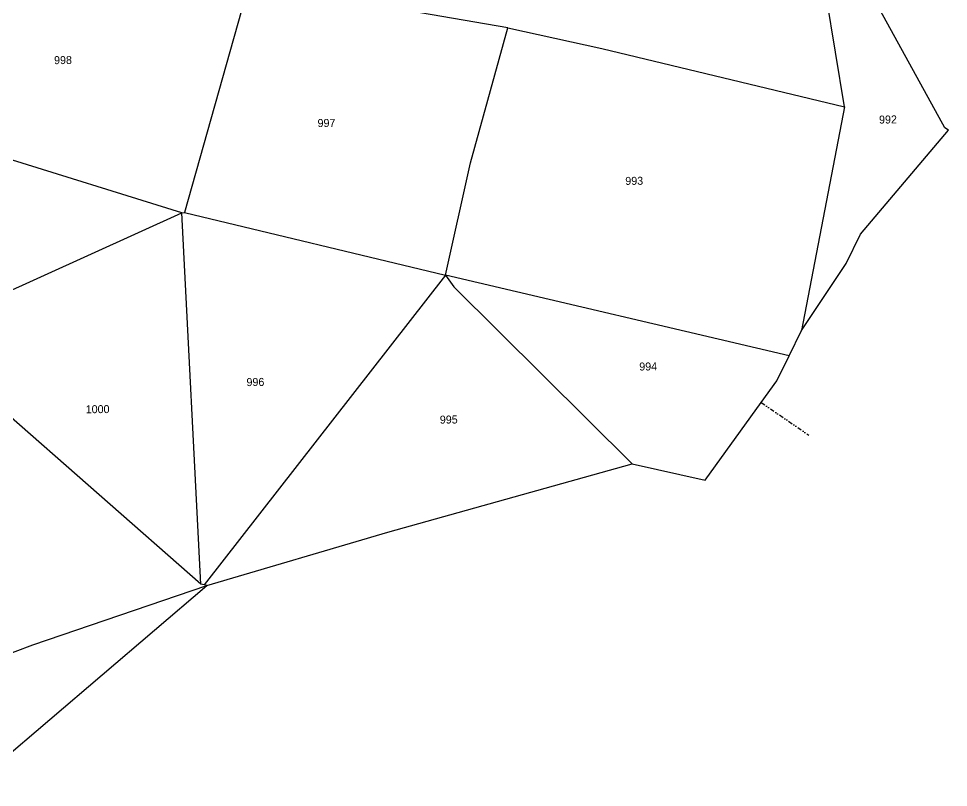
# Model space of a CAD drawing. Header units: metres. Extents: x 258455 to 262651, y 2177301 to 2183135.
# Drawn here: x 261581 to 262651, y 2177834 to 2178719 of the extents above; entities that cross this region are included whole.
import ezdxf

# ---------------------------------------------------------------- set-up
doc = ezdxf.new("R2010")
doc.units = ezdxf.units.M
doc.linetypes.add('DIVIDE', pattern=[1.25, 0.5, -0.25, 0, -0.25, 0, -0.25])
for name, color, linetype in [('POLY_PARCEL', 6, 'Continuous'), ('TEXT_PARCEL', 7, 'Continuous'), ('V_BOUND_LINE', 7, 'Continuous'), ('V_DIVIDE_LINE', 7, 'DIVIDE')]:
    doc.layers.add(name, color=color, linetype=linetype)
doc.styles.add('TEXT_MAP', font='', dxfattribs={"height": 1.8})
doc.styles.get('TEXT_MAP').set_extended_font_data('Kruti Dev 050')

msp = doc.modelspace()

# ---------------------------------------------------------------- linework, layer by layer
at = {"layer": 'POLY_PARCEL'}
for p, q in [((262531.3, 2178617.1), (262487.2, 2178883.9)), ((261846, 2178759.5), (261771.8, 2178495.5)), ((262143.7, 2178707.9), (261846, 2178759.5)), ((262100.9, 2178552.6), (262143.7, 2178707.9)), ((262143.7, 2178707.9), (262251.7, 2178684.4)), ((262251.7, 2178684.4), (262531.3, 2178617.1)), ((261768.7, 2178495), (261350.9, 2178625.2)), ((262531.3, 2178617.1), (262481.5, 2178359.6)), ((262071.8, 2178423.5), (262100.9, 2178552.6)), ((261465.6, 2178358), (261768.7, 2178495)), ((261768.7, 2178495), (261771.8, 2178495.5)), ((261790.4, 2178067.6), (261768.7, 2178495)), ((261771.8, 2178495.5), (262071.8, 2178423.5)), ((262071.8, 2178423.5), (261794.4, 2178066.9)), ((262467.4, 2178330.7), (262071.8, 2178423.5)), ((262071.8, 2178423.5), (262081.4, 2178410)), ((262081.4, 2178410), (262286.6, 2178206.4)), ((261790.4, 2178067.6), (261536.7, 2178290.5)), ((261597.2, 2177998), (261797.4, 2178066.4)), ((261794.4, 2178066.9), (261790.4, 2178067.6)), ((261797.4, 2178066.4), (261794.4, 2178066.9)), ((261547.5, 2177979.2), (261597.2, 2177998))]:
    msp.add_line(p, q, dxfattribs=at)
at = {"layer": 'V_BOUND_LINE'}
for p, q in [((262646.6, 2178592.8), (262487.2, 2178883.9)), ((262549.5, 2178470.5), (262650.7, 2178590.1)), ((262650.7, 2178590.1), (262646.6, 2178592.8)), ((262533, 2178436.7), (262549.5, 2178470.5)), ((262481.5, 2178359.6), (262533, 2178436.7)), ((262467.4, 2178330.7), (262481.5, 2178359.6)), ((262453.4, 2178301.9), (262467.4, 2178330.7)), ((262435.3, 2178276.8), (262453.4, 2178301.9)), ((262370.7, 2178187.5), (262435.3, 2178276.8)), ((262005.6, 2178127.7), (262286.6, 2178206.4)), ((262286.6, 2178206.4), (262370.7, 2178187.5)), ((261797.4, 2178066.4), (262005.6, 2178127.7)), ((261524.9, 2177833.9), (261797.4, 2178066.4))]:
    msp.add_line(p, q, dxfattribs=at)
at = {"layer": 'V_DIVIDE_LINE', "ltscale": 10}
msp.add_line((262435.3, 2178276.8), (262490, 2178239.4), dxfattribs=at)

# ---------------------------------------------------------------- texts
at = {"layer": 'TEXT_PARCEL', "style": 'TEXT_MAP'}
for s, p in [('998', (261621.6, 2178666.2)), ('997', (261924.8, 2178593.8)), ('992', (262570.9, 2178597.8)), ('993', (262278.9, 2178527.2)), ('994', (262295, 2178313.6)), ('996', (261843, 2178295.7)), ('1000', (261658, 2178264.4)), ('995', (262065.5, 2178252.5))]:
    msp.add_text(s, height=9.21, rotation=0.6646, dxfattribs=at).set_placement(p)

doc.saveas('drawing.dxf')
